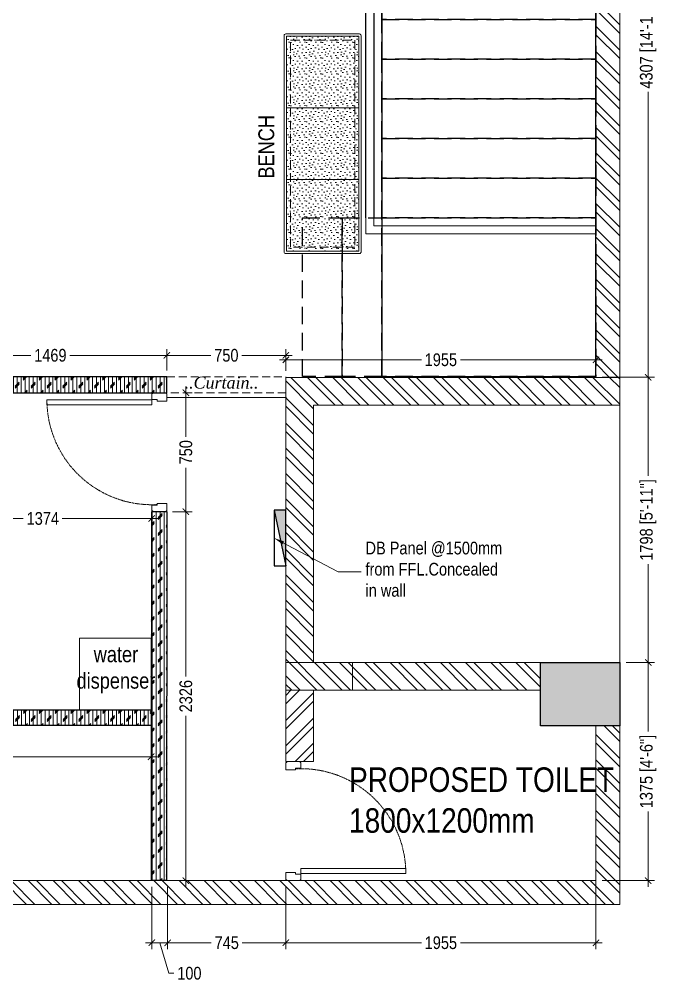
# Model space of a CAD drawing. Extents: x 6455 to 25617, y -919848 to -899772.
# Drawn here: x 21465 to 25617, y -919848 to -913773 of the extents above; entities that cross this region are included whole.
import ezdxf
from ezdxf.lldxf.tags import DXFTag

# ---------------------------------------------------------------- set-up
doc = ezdxf.new("R2010")
doc.units = 0
doc.header["$LTSCALE"] = 40
doc.header["$MEASUREMENT"] = 0
doc.header["$PDMODE"] = 3
for name, pattern in [('a_p6_plan_L18$0$HIDDEN', [0.375, 0.25, -0.125]), ('AUSGEZOGEN', [0]), ('HIDDEN', [0.375, 0.25, -0.125]), ('HIDDEN2', [0.1875, 0.125, -0.0625])]:
    doc.linetypes.add(name, pattern=pattern)
for name, color, linetype, lineweight in [('A-WALL-MASY', 1, 'Continuous', 9), ('Column', 243, 'Continuous', 9), ('Column hatch', 8, 'Continuous', 9), ('curtain', 144, 'Continuous', 9), ('dimensions', 149, 'Continuous', 5), ('door', 36, 'Continuous', 15), ('Floor-Unit', 1, 'Continuous', 13), ('Flooring-Text', 47, 'Continuous', 9), ('IM-ANNO-HATCH', 8, 'Continuous', 5), ('IM-ANNO-TEXT', 7, 'Continuous', 18), ('LENS_CURTAIN', 5, 'a_p6_plan_L18$0$HIDDEN', 9), ('LENS_HATCH', 251, 'Continuous', 5), ('LENS_PARTITION', 21, 'Continuous', 25), ('LENS_TEXT', 31, 'HIDDEN2', 5), ('LN-DIMENSION', 252, 'Continuous', 5), ('LN-ELEVATION-1', 81, 'Continuous', 25), ('LN-ELEVATION-2', 103, 'Continuous', 20), ('LN-ELEVATION-5', 167, 'Continuous', 5), ('LN-TEXT', 255, 'Continuous', 0), ('MS', 251, 'Continuous', 15), ('Steps', 4, 'Continuous', 9), ('text', 7, 'AUSGEZOGEN', 13), ('wall hatch', 22, 'Continuous', 9)]:
    doc.layers.add(name, color=color, linetype=linetype, lineweight=lineweight)
doc.styles.get("Standard").update_dxf_attribs({"font": 'ARIALN.TTF'})
tags = doc.linetypes.add('DASHED2', pattern=[0.375, 0.25, -0.125]).pattern_tags.tags
tags[6:7] = [DXFTag(74, 4), DXFTag(75, 0), DXFTag(340, '0'), DXFTag(46, 1.0), DXFTag(50, 0.0), DXFTag(44, 0.0), DXFTag(45, 0.0)]
tags[4:5] = [DXFTag(74, 4), DXFTag(75, 0), DXFTag(340, '0'), DXFTag(46, 1.0), DXFTag(50, 0.0), DXFTag(44, 0.0), DXFTag(45, 0.0)]
doc.linetypes.add('ZIGZAG', pattern='A,0.0001,-0.2,[131,ltypeshp.shx,S=0.2,R=0,X=-0.2,Y=0],-0.4,[131,ltypeshp.shx,S=0.2,R=180,X=0.2,Y=0],-0.2', length=0.8001)
doc.dimstyles.new('Working', dxfattribs={"dimscale": 0.8, "dimtxt": 100, "dimasz": 50, "dimexe": 50, "dimexo": 50, "dimgap": 25, "dimtad": 0, "dimdec": 0, "dimzin": 0, "dimdsep": 46, "dimtxsty": 'Standard', "dimblk": 'ARCHTICK', "dimcen": 0, "dimdle": 50, "dimclrd": 250, "dimclre": 8, "dimclrt": 7, "dimadec": 0, "dimazin": 0, "dimtfac": 1, "dimtdec": 0, "dimtofl": 0, "dimtmove": 1, "dimatfit": 3, "dimfxl": 3, "dimtolj": 1, "dimlwd": 5, "dimlwe": 0, "dimarcsym": 0})
pattern_1 = [(314.87, (-18589042.76, 1609238.09), (79.7298001, 79.36881616), []), (314.87, (-18589042.88, 1609185.05), (79.7298001, 79.36881616), [])]

# ---------------------------------------------------------------- blocks, each defined once
blk = doc.blocks.new('_ArchTick')
at = {"const_width": 0.15}
blk.add_lwpolyline([(-0.5, -0.5), (0.5, 0.5)], dxfattribs=at)
blk = doc.blocks.new('*D128')
at = {"layer": 'Defpoints', "color": 0, "ltscale": 50, "transparency": 16777216}
for p in [(20926.8, -916803.8), (22300.8, -916920.9), (22300.8, -916937.5)]:
    blk.add_point(p, dxfattribs=at)
at = {"layer": 'dimensions', "color": 8, "linetype": 'DASHED2', "lineweight": 0, "ltscale": 50, "transparency": 16777216}
for p, q in [((20926.8, -916843.8), (20926.8, -916960.9)), ((22300.8, -916920.9), (22300.8, -916880.9))]:
    blk.add_line(p, q, dxfattribs=at)
at = {"layer": 'dimensions', "color": 250, "linetype": 'DASHED2', "lineweight": 5, "ltscale": 50, "transparency": 16777216}
for p, q in [((20886.8, -916920.9), (21499, -916920.9)), ((22340.8, -916920.9), (21728.5, -916920.9))]:
    blk.add_line(p, q, dxfattribs=at)
at = {"layer": 'dimensions', "color": 250, "lineweight": 5, "ltscale": 50, "transparency": 16777216, "xscale": 40, "yscale": 40, "zscale": 40, "rotation": 180}
blk.add_blockref('_ArchTick', (20926.8, -916920.9), dxfattribs=at)
at = {"layer": 'dimensions', "color": 250, "lineweight": 5, "ltscale": 50, "transparency": 16777216, "xscale": 40, "yscale": 40, "zscale": 40}
blk.add_blockref('_ArchTick', (22300.8, -916920.9), dxfattribs=at)
at = {"layer": 'dimensions', "color": 7, "ltscale": 50, "transparency": 16777216, "insert": (21613.8, -916920.9), "char_height": 80, "attachment_point": 5, "bg_fill": 3, "box_fill_scale": 1.25, "bg_fill_color": 9, "bg_fill_true_color": 13158600, "bg_fill_transparency": 0}
blk.add_mtext('\\A1;1374', dxfattribs=at)
blk = doc.blocks.new('*D118')
at = {"layer": 'Defpoints', "color": 0, "ltscale": 50, "transparency": 16777216}
for p in [(25100.8, -911723.6), (25100.8, -916030.6), (25430.6, -916030.6)]:
    blk.add_point(p, dxfattribs=at)
at = {"layer": 'dimensions', "color": 8, "linetype": 'DASHED2', "lineweight": 0, "ltscale": 50, "transparency": 16777216}
for p, q in [((25140.8, -911723.6), (25470.6, -911723.6)), ((25140.8, -916030.6), (25470.6, -916030.6))]:
    blk.add_line(p, q, dxfattribs=at)
at = {"layer": 'dimensions', "color": 250, "linetype": 'DASHED2', "lineweight": 5, "ltscale": 50, "transparency": 16777216}
for p, q in [((25430.6, -911683.6), (25430.6, -913527.1)), ((25430.6, -916070.6), (25430.6, -914227.1))]:
    blk.add_line(p, q, dxfattribs=at)
at = {"layer": 'dimensions', "color": 250, "lineweight": 5, "ltscale": 50, "transparency": 16777216, "xscale": 40, "yscale": 40, "zscale": 40}
for p, rotation in [((25430.6, -911723.6), 90), ((25430.6, -916030.6), 270)]:
    blk.add_blockref('_ArchTick', p, dxfattribs=dict(at, rotation=rotation))
at = {"layer": 'dimensions', "color": 7, "ltscale": 50, "transparency": 16777216, "insert": (25430.6, -913877.1), "char_height": 80, "attachment_point": 5, "rotation": 90, "bg_fill": 3, "box_fill_scale": 1.25, "bg_fill_color": 9, "bg_fill_true_color": 13158600, "bg_fill_transparency": 0}
blk.add_mtext('\\A1;4307 [14\'-1 1/2"]', dxfattribs=at)
blk = doc.blocks.new('*D119')
at = {"layer": 'Defpoints', "color": 0, "ltscale": 50, "transparency": 16777216}
for p in [(23146, -915920.2), (23146, -916030.6), (25100.8, -916030.6)]:
    blk.add_point(p, dxfattribs=at)
at = {"layer": 'dimensions', "color": 250, "linetype": 'DASHED2', "lineweight": 5, "ltscale": 50, "transparency": 16777216}
for p, q in [((23106, -915920.2), (24008.3, -915920.2)), ((25140.8, -915920.2), (24238.5, -915920.2))]:
    blk.add_line(p, q, dxfattribs=at)
at = {"layer": 'dimensions', "color": 8, "linetype": 'DASHED2', "lineweight": 0, "ltscale": 50, "transparency": 16777216}
for p, q in [((23146, -915990.6), (23146, -915880.2)), ((25100.8, -915990.6), (25100.8, -915880.2))]:
    blk.add_line(p, q, dxfattribs=at)
at = {"layer": 'dimensions', "color": 250, "lineweight": 5, "ltscale": 50, "transparency": 16777216, "xscale": 40, "yscale": 40, "zscale": 40, "rotation": 180}
blk.add_blockref('_ArchTick', (23146, -915920.2), dxfattribs=at)
at = {"layer": 'dimensions', "color": 250, "lineweight": 5, "ltscale": 50, "transparency": 16777216, "xscale": 40, "yscale": 40, "zscale": 40}
blk.add_blockref('_ArchTick', (25100.8, -915920.2), dxfattribs=at)
at = {"layer": 'dimensions', "color": 7, "ltscale": 50, "transparency": 16777216, "insert": (24123.4, -915920.2), "char_height": 80, "attachment_point": 5, "bg_fill": 3, "box_fill_scale": 1.25, "bg_fill_color": 9, "bg_fill_true_color": 13158600, "bg_fill_transparency": 0}
blk.add_mtext('\\A1;1955', dxfattribs=at)
blk = doc.blocks.new('*D120')
at = {"layer": 'Defpoints', "color": 0, "ltscale": 50, "transparency": 16777216}
for p in [(22390.8, -916878.1), (22515.7, -916878.1), (22400.8, -919203.8)]:
    blk.add_point(p, dxfattribs=at)
at = {"layer": 'dimensions', "color": 8, "linetype": 'DASHED2', "lineweight": 0, "ltscale": 50, "transparency": 16777216}
for p, q in [((22430.8, -916878.1), (22555.7, -916878.1)), ((22440.8, -919203.8), (22555.7, -919203.8))]:
    blk.add_line(p, q, dxfattribs=at)
at = {"layer": 'dimensions', "color": 250, "linetype": 'DASHED2', "lineweight": 5, "ltscale": 50, "transparency": 16777216}
for p, q in [((22515.7, -916838.1), (22515.7, -917922.4)), ((22515.7, -919243.8), (22515.7, -918159.4))]:
    blk.add_line(p, q, dxfattribs=at)
at = {"layer": 'dimensions', "color": 250, "lineweight": 5, "ltscale": 50, "transparency": 16777216, "xscale": 40, "yscale": 40, "zscale": 40}
for p, rotation in [((22515.7, -916878.1), 90), ((22515.7, -919203.8), 270)]:
    blk.add_blockref('_ArchTick', p, dxfattribs=dict(at, rotation=rotation))
at = {"layer": 'dimensions', "color": 7, "ltscale": 50, "transparency": 16777216, "insert": (22515.7, -918040.9), "char_height": 80, "attachment_point": 5, "rotation": 90, "bg_fill": 3, "box_fill_scale": 1.25, "bg_fill_color": 9, "bg_fill_true_color": 13158600, "bg_fill_transparency": 0}
blk.add_mtext('\\A1;2326', dxfattribs=at)
blk = doc.blocks.new('*D122')
at = {"layer": 'Defpoints', "color": 0, "ltscale": 50, "transparency": 16777216}
for p in [(23146, -919203.8), (25100.8, -919203.8), (23146, -919595.7)]:
    blk.add_point(p, dxfattribs=at)
at = {"layer": 'dimensions', "color": 8, "linetype": 'DASHED2', "lineweight": 0, "ltscale": 50, "transparency": 16777216}
for p, q in [((23146, -919243.8), (23146, -919635.7)), ((25100.8, -919243.8), (25100.8, -919635.7))]:
    blk.add_line(p, q, dxfattribs=at)
at = {"layer": 'dimensions', "color": 250, "linetype": 'DASHED2', "lineweight": 5, "ltscale": 50, "transparency": 16777216}
for p, q in [((23106, -919595.7), (24008.3, -919595.7)), ((25140.8, -919595.7), (24238.5, -919595.7))]:
    blk.add_line(p, q, dxfattribs=at)
at = {"layer": 'dimensions', "color": 250, "lineweight": 5, "ltscale": 50, "transparency": 16777216, "xscale": 40, "yscale": 40, "zscale": 40, "rotation": 180}
blk.add_blockref('_ArchTick', (23146, -919595.7), dxfattribs=at)
at = {"layer": 'dimensions', "color": 250, "lineweight": 5, "ltscale": 50, "transparency": 16777216, "xscale": 40, "yscale": 40, "zscale": 40}
blk.add_blockref('_ArchTick', (25100.8, -919595.7), dxfattribs=at)
at = {"layer": 'dimensions', "color": 7, "ltscale": 50, "transparency": 16777216, "insert": (24123.4, -919595.7), "char_height": 80, "attachment_point": 5, "bg_fill": 3, "box_fill_scale": 1.25, "bg_fill_color": 9, "bg_fill_true_color": 13158600, "bg_fill_transparency": 0}
blk.add_mtext('\\A1;1955', dxfattribs=at)
blk = doc.blocks.new('*D123')
at = {"layer": 'Defpoints', "color": 0, "ltscale": 50, "transparency": 16777216}
for p in [(22400.8, -919203.8), (23146, -919203.8), (22400.8, -919595.7)]:
    blk.add_point(p, dxfattribs=at)
at = {"layer": 'dimensions', "color": 8, "linetype": 'DASHED2', "lineweight": 0, "ltscale": 50, "transparency": 16777216}
for p, q in [((22400.8, -919243.8), (22400.8, -919635.7)), ((23146, -919243.8), (23146, -919635.7))]:
    blk.add_line(p, q, dxfattribs=at)
at = {"layer": 'dimensions', "color": 250, "linetype": 'DASHED2', "lineweight": 5, "ltscale": 50, "transparency": 16777216}
for p, q in [((22360.8, -919595.7), (22681, -919595.7)), ((23186, -919595.7), (22865.8, -919595.7))]:
    blk.add_line(p, q, dxfattribs=at)
at = {"layer": 'dimensions', "color": 250, "lineweight": 5, "ltscale": 50, "transparency": 16777216, "xscale": 40, "yscale": 40, "zscale": 40, "rotation": 180}
blk.add_blockref('_ArchTick', (22400.8, -919595.7), dxfattribs=at)
at = {"layer": 'dimensions', "color": 250, "lineweight": 5, "ltscale": 50, "transparency": 16777216, "xscale": 40, "yscale": 40, "zscale": 40}
blk.add_blockref('_ArchTick', (23146, -919595.7), dxfattribs=at)
at = {"layer": 'dimensions', "color": 7, "ltscale": 50, "transparency": 16777216, "insert": (22773.4, -919595.7), "char_height": 80, "attachment_point": 5, "bg_fill": 3, "box_fill_scale": 1.25, "bg_fill_color": 9, "bg_fill_true_color": 13158600, "bg_fill_transparency": 0}
blk.add_mtext('\\A1;745', dxfattribs=at)
blk = doc.blocks.new('*D124')
at = {"layer": 'Defpoints', "color": 0, "ltscale": 50, "transparency": 16777216}
for p in [(22300.8, -919203.8), (22400.8, -919203.8), (22300.8, -919595.7)]:
    blk.add_point(p, dxfattribs=at)
at = {"layer": 'dimensions', "color": 8, "linetype": 'DASHED2', "lineweight": 0, "ltscale": 50, "transparency": 16777216}
for p, q in [((22300.8, -919243.8), (22300.8, -919635.7)), ((22400.8, -919243.8), (22400.8, -919635.7))]:
    blk.add_line(p, q, dxfattribs=at)
at = {"layer": 'dimensions', "color": 250, "linetype": 'DASHED2', "lineweight": 5, "ltscale": 50, "transparency": 16777216}
for p, q in [((22440.8, -919595.7), (22260.8, -919595.7)), ((22350.8, -919595.7), (22408.5, -919788.2)), ((22408.5, -919788.2), (22448.5, -919788.2))]:
    blk.add_line(p, q, dxfattribs=at)
at = {"layer": 'dimensions', "color": 250, "lineweight": 5, "ltscale": 50, "transparency": 16777216, "xscale": 40, "yscale": 40, "zscale": 40, "rotation": 180}
blk.add_blockref('_ArchTick', (22300.8, -919595.7), dxfattribs=at)
at = {"layer": 'dimensions', "color": 250, "lineweight": 5, "ltscale": 50, "transparency": 16777216, "xscale": 40, "yscale": 40, "zscale": 40}
blk.add_blockref('_ArchTick', (22400.8, -919595.7), dxfattribs=at)
at = {"layer": 'dimensions', "color": 7, "ltscale": 50, "transparency": 16777216, "insert": (22537.8, -919788.2), "char_height": 80, "attachment_point": 5, "bg_fill": 3, "box_fill_scale": 1.25, "bg_fill_color": 9, "bg_fill_true_color": 13158600, "bg_fill_transparency": 0}
blk.add_mtext('\\A1;100', dxfattribs=at)
blk = doc.blocks.new('*D125')
at = {"layer": 'Defpoints', "color": 0, "ltscale": 50, "transparency": 16777216}
for p in [(25100.8, -916030.6), (25250.8, -917828.8), (25430.6, -917828.8)]:
    blk.add_point(p, dxfattribs=at)
at = {"layer": 'dimensions', "color": 8, "linetype": 'DASHED2', "lineweight": 0, "ltscale": 50, "transparency": 16777216}
for p, q in [((25140.8, -916030.6), (25470.6, -916030.6)), ((25290.8, -917828.8), (25470.6, -917828.8))]:
    blk.add_line(p, q, dxfattribs=at)
at = {"layer": 'dimensions', "color": 250, "linetype": 'DASHED2', "lineweight": 5, "ltscale": 50, "transparency": 16777216}
for p, q in [((25430.6, -915990.6), (25430.6, -916660.6)), ((25430.6, -917868.8), (25430.6, -917198.8))]:
    blk.add_line(p, q, dxfattribs=at)
at = {"layer": 'dimensions', "color": 250, "lineweight": 5, "ltscale": 50, "transparency": 16777216, "xscale": 40, "yscale": 40, "zscale": 40}
for p, rotation in [((25430.6, -916030.6), 90), ((25430.6, -917828.8), 270)]:
    blk.add_blockref('_ArchTick', p, dxfattribs=dict(at, rotation=rotation))
at = {"layer": 'dimensions', "color": 7, "ltscale": 50, "transparency": 16777216, "insert": (25430.6, -916929.7), "char_height": 80, "attachment_point": 5, "rotation": 90, "bg_fill": 3, "box_fill_scale": 1.25, "bg_fill_color": 9, "bg_fill_true_color": 13158600, "bg_fill_transparency": 0}
blk.add_mtext('\\A1;1798 [5\'-11"]', dxfattribs=at)
blk = doc.blocks.new('*D126')
at = {"layer": 'Defpoints', "color": 0, "ltscale": 50, "transparency": 16777216}
for p in [(25250.8, -917828.8), (25100.8, -919203.8), (25430.6, -919203.8)]:
    blk.add_point(p, dxfattribs=at)
at = {"layer": 'dimensions', "color": 250, "linetype": 'DASHED2', "lineweight": 5, "ltscale": 50, "transparency": 16777216}
for p, q in [((25430.6, -917788.8), (25430.6, -918272.6)), ((25430.6, -919243.8), (25430.6, -918759.9))]:
    blk.add_line(p, q, dxfattribs=at)
at = {"layer": 'dimensions', "color": 8, "linetype": 'DASHED2', "lineweight": 0, "ltscale": 50, "transparency": 16777216}
for p, q in [((25290.8, -917828.8), (25470.6, -917828.8)), ((25140.8, -919203.8), (25470.6, -919203.8))]:
    blk.add_line(p, q, dxfattribs=at)
at = {"layer": 'dimensions', "color": 250, "lineweight": 5, "ltscale": 50, "transparency": 16777216, "xscale": 40, "yscale": 40, "zscale": 40}
for p, rotation in [((25430.6, -917828.8), 90), ((25430.6, -919203.8), 270)]:
    blk.add_blockref('_ArchTick', p, dxfattribs=dict(at, rotation=rotation))
at = {"layer": 'dimensions', "color": 7, "ltscale": 50, "transparency": 16777216, "insert": (25430.6, -918516.3), "char_height": 80, "attachment_point": 5, "rotation": 90, "bg_fill": 3, "box_fill_scale": 1.25, "bg_fill_color": 9, "bg_fill_true_color": 13158600, "bg_fill_transparency": 0}
blk.add_mtext('\\A1;1375 [4\'-6"]', dxfattribs=at)
blk = doc.blocks.new('3 SEATER BENCH')
at = {"layer": 'LENS_HATCH', "lineweight": 0}
h = blk.add_hatch(dxfattribs=at)
h.set_pattern_fill('STIP1', color=177, scale=100, angle=90, pattern_type=2)
h.set_pattern_definition([(90, (-6617001.29, 170538.99), (-100, 6e-15), [0, -100]), (90, (-6616985.29, 170550.99), (-100, 6e-15), [0, -100]), (90, (-6616961.29, 170545.99), (-100, 6e-15), [0, -100]), (90, (-6616938.29, 170580.99), (-100, 6e-15), [0, -100]), (90, (-6616974.29, 170577.99), (-100, 6e-15), [0, -100]), (90, (-6616998.29, 170604.99), (-100, 6e-15), [0, -100]), (90, (-6617005.29, 170569.99), (-100, 6e-15), [0, -100]), (90, (-6616964.29, 170611.99), (-100, 6e-15), [0, -100]), (90, (-6616932.29, 170606.99), (-100, 6e-15), [0, -100]), (90, (-6616917.29, 170532.99), (-100, 6e-15), [0, -100]), (90, (-6616937.29, 170550.99), (-100, 6e-15), [0, -100]), (90, (-6616918.29, 170564.99), (-100, 6e-15), [0, -100]), (90, (-6616982.29, 170625.99), (-100, 6e-15), [0, -100]), (90, (-6616957.29, 170593.99), (-100, 6e-15), [0, -100]), (90, (-6616990.29, 170585.99), (-100, 6e-15), [0, -100]), (90, (-6616981.29, 170602.99), (-100, 6e-15), [0, -100]), (90, (-6616954.29, 170566.99), (-100, 6e-15), [0, -100]), (90, (-6617008.29, 170594.99), (-100, 6e-15), [0, -100]), (90, (-6616949.29, 170625.99), (-100, 6e-15), [0, -100]), (90, (-6616919.29, 170622.99), (-100, 6e-15), [0, -100])])
h.paths.add_polyline_path([(-653.5, -127.6), (-201.9, -127.6), (-201.9, 327.4), (-653.5, 327.4)])
h.paths.add_polyline_path([(249.8, -127.6), (-201.9, -127.6), (-201.9, 327.4), (249.8, 327.4)])
h.paths.add_polyline_path([(701.5, -127.6), (249.8, -127.6), (249.8, 327.4), (701.5, 327.4)])
at = {"layer": 'LN-ELEVATION-2', "ltscale": 0.5}
for points in [[(-653.5, -127.6), (-201.9, -127.6), (-201.9, 327.4), (-653.5, 327.4)], [(249.8, -127.6), (-201.9, -127.6), (-201.9, 327.4), (249.8, 327.4)], [(701.5, -127.6), (249.8, -127.6), (249.8, 327.4), (701.5, 327.4)]]:
    blk.add_lwpolyline(points, close=True, dxfattribs=at)
at = {"layer": 'LN-ELEVATION-5', "ltscale": 0.5}
blk.add_lwpolyline([(-658.5, -142.6), (706.5, -142.6, 0.414214), (716.5, -132.6), (716.5, 332.4, 0.414214), (706.5, 342.4), (-658.5, 342.4, 0.414214), (-668.5, 332.4), (-668.5, -132.6, 0.414214)], format="xyb", close=True, dxfattribs=at)
blk.add_lwpolyline([(-653.5, -127.6), (701.5, -127.6), (701.5, 327.4), (-653.5, 327.4)], close=True, dxfattribs=at)
at = {"layer": 'LN-ELEVATION-5', "linetype": 'HIDDEN2', "ltscale": 11}
blk.add_lwpolyline([(676.5, -102.6), (-628.5, -102.6), (-628.5, 302.4), (676.5, 302.4)], close=True, dxfattribs=at)
blk = doc.blocks.new('*D158')
at = {"layer": 'Defpoints', "color": 0, "ltscale": 50, "transparency": 16777216}
for p in [(22466.4, -916128.1), (22515.7, -916128.1), (22390.8, -916878.1)]:
    blk.add_point(p, dxfattribs=at)
at = {"layer": 'dimensions', "color": 250, "linetype": 'DASHED2', "lineweight": 5, "ltscale": 50, "transparency": 16777216}
for p, q in [((22515.7, -916088.1), (22515.7, -916411)), ((22515.7, -916918.1), (22515.7, -916595.1))]:
    blk.add_line(p, q, dxfattribs=at)
at = {"layer": 'dimensions', "color": 8, "linetype": 'DASHED2', "lineweight": 0, "ltscale": 50, "transparency": 16777216}
for p, q in [((22506.4, -916128.1), (22555.7, -916128.1)), ((22430.8, -916878.1), (22555.7, -916878.1))]:
    blk.add_line(p, q, dxfattribs=at)
at = {"layer": 'dimensions', "color": 250, "lineweight": 5, "ltscale": 50, "transparency": 16777216, "xscale": 40, "yscale": 40, "zscale": 40}
for p, rotation in [((22515.7, -916128.1), 90), ((22515.7, -916878.1), 270)]:
    blk.add_blockref('_ArchTick', p, dxfattribs=dict(at, rotation=rotation))
at = {"layer": 'dimensions', "color": 7, "ltscale": 50, "transparency": 16777216, "insert": (22515.7, -916503.1), "char_height": 80, "attachment_point": 5, "rotation": 90, "bg_fill": 3, "box_fill_scale": 1.25, "bg_fill_color": 9, "bg_fill_true_color": 13158600, "bg_fill_transparency": 0}
blk.add_mtext('\\A1;750', dxfattribs=at)
blk = doc.blocks.new('*D159')
at = {"layer": 'Defpoints', "color": 0, "ltscale": 50, "transparency": 16777216}
for p in [(22396, -915892.2), (20926.8, -916028.1), (22396, -916028.1)]:
    blk.add_point(p, dxfattribs=at)
at = {"layer": 'dimensions', "color": 8, "linetype": 'DASHED2', "lineweight": 0, "ltscale": 50, "transparency": 16777216}
for p, q in [((20926.8, -915988.1), (20926.8, -915852.2)), ((22396, -915988.1), (22396, -915852.2))]:
    blk.add_line(p, q, dxfattribs=at)
at = {"layer": 'dimensions', "color": 250, "linetype": 'DASHED2', "lineweight": 5, "ltscale": 50, "transparency": 16777216}
for p, q in [((20886.8, -915892.2), (21546.4, -915892.2)), ((22436, -915892.2), (21776.4, -915892.2))]:
    blk.add_line(p, q, dxfattribs=at)
at = {"layer": 'dimensions', "color": 250, "lineweight": 5, "ltscale": 50, "transparency": 16777216, "xscale": 40, "yscale": 40, "zscale": 40, "rotation": 180}
blk.add_blockref('_ArchTick', (20926.8, -915892.2), dxfattribs=at)
at = {"layer": 'dimensions', "color": 250, "lineweight": 5, "ltscale": 50, "transparency": 16777216, "xscale": 40, "yscale": 40, "zscale": 40}
blk.add_blockref('_ArchTick', (22396, -915892.2), dxfattribs=at)
at = {"layer": 'dimensions', "color": 7, "ltscale": 50, "transparency": 16777216, "insert": (21661.4, -915892.2), "char_height": 80, "attachment_point": 5, "bg_fill": 3, "box_fill_scale": 1.25, "bg_fill_color": 9, "bg_fill_true_color": 13158600, "bg_fill_transparency": 0}
blk.add_mtext('\\A1;1469', dxfattribs=at)
blk = doc.blocks.new('*D160')
at = {"layer": 'Defpoints', "color": 0, "ltscale": 50, "transparency": 16777216}
for p in [(23146, -915892.2), (22396, -916028.1), (23146, -916028.1)]:
    blk.add_point(p, dxfattribs=at)
at = {"layer": 'dimensions', "color": 8, "linetype": 'DASHED2', "lineweight": 0, "ltscale": 50, "transparency": 16777216}
for p, q in [((22396, -915988.1), (22396, -915852.2)), ((23146, -915988.1), (23146, -915852.2))]:
    blk.add_line(p, q, dxfattribs=at)
at = {"layer": 'dimensions', "color": 250, "linetype": 'DASHED2', "lineweight": 5, "ltscale": 50, "transparency": 16777216}
for p, q in [((22356, -915892.2), (22678.9, -915892.2)), ((23186, -915892.2), (22863.1, -915892.2))]:
    blk.add_line(p, q, dxfattribs=at)
at = {"layer": 'dimensions', "color": 250, "lineweight": 5, "ltscale": 50, "transparency": 16777216, "xscale": 40, "yscale": 40, "zscale": 40, "rotation": 180}
blk.add_blockref('_ArchTick', (22396, -915892.2), dxfattribs=at)
at = {"layer": 'dimensions', "color": 250, "lineweight": 5, "ltscale": 50, "transparency": 16777216, "xscale": 40, "yscale": 40, "zscale": 40}
blk.add_blockref('_ArchTick', (23146, -915892.2), dxfattribs=at)
at = {"layer": 'dimensions', "color": 7, "ltscale": 50, "transparency": 16777216, "insert": (22771, -915892.2), "char_height": 80, "attachment_point": 5, "bg_fill": 3, "box_fill_scale": 1.25, "bg_fill_color": 9, "bg_fill_true_color": 13158600, "bg_fill_transparency": 0}
blk.add_mtext('\\A1;750', dxfattribs=at)
blk = doc.blocks.new('*D155')
at = {"layer": 'Defpoints', "color": 0, "ltscale": 50, "transparency": 16777216}
for p in [(22296, -918226.2), (17521.6, -918232.4), (17521.6, -918422.5)]:
    blk.add_point(p, dxfattribs=at)
at = {"layer": 'dimensions', "color": 8, "linetype": 'DASHED2', "lineweight": 0, "ltscale": 50, "transparency": 16777216}
for p, q in [((17521.6, -918272.4), (17521.6, -918462.5)), ((22296, -918266.2), (22296, -918462.5))]:
    blk.add_line(p, q, dxfattribs=at)
at = {"layer": 'dimensions', "color": 250, "linetype": 'DASHED2', "lineweight": 5, "ltscale": 50, "transparency": 16777216}
for p, q in [((17481.6, -918422.5), (19789.6, -918422.5)), ((22336, -918422.5), (20027.9, -918422.5))]:
    blk.add_line(p, q, dxfattribs=at)
at = {"layer": 'dimensions', "color": 250, "lineweight": 5, "ltscale": 50, "transparency": 16777216, "xscale": 40, "yscale": 40, "zscale": 40, "rotation": 180}
blk.add_blockref('_ArchTick', (17521.6, -918422.5), dxfattribs=at)
at = {"layer": 'dimensions', "color": 250, "lineweight": 5, "ltscale": 50, "transparency": 16777216, "xscale": 40, "yscale": 40, "zscale": 40}
blk.add_blockref('_ArchTick', (22296, -918422.5), dxfattribs=at)
at = {"layer": 'dimensions', "color": 7, "ltscale": 50, "transparency": 16777216, "insert": (19908.8, -918422.5), "char_height": 80, "attachment_point": 5, "bg_fill": 3, "box_fill_scale": 1.25, "bg_fill_color": 9, "bg_fill_true_color": 13158600, "bg_fill_transparency": 0}
blk.add_mtext('\\A1;4774', dxfattribs=at)
blk = doc.blocks.new('*U30')
at = {"layer": 'door'}
for p, q in [((547490.9, 1778573.1), (547490.9, 1779225)), ((547521.7, 1779225), (547490.9, 1779225)), ((547521.7, 1779225), (547521.7, 1778573.1)), ((547447.3, 1778568), (547452.4, 1778568)), ((547447.3, 1778484.7), (547447.3, 1778568)), ((547452.4, 1778573.1), (547488.3, 1778573.1)), ((547452.4, 1778568), (547452.4, 1778573.1)), ((547488.3, 1778539.7), (547488.3, 1778573.1)), ((547521.7, 1778573.1), (547490.9, 1778573.1)), ((548181.3, 1778573.1), (548145.4, 1778573.1)), ((548145.4, 1778539.7), (548145.4, 1778573.1)), ((548181.3, 1778568), (548181.3, 1778573.1)), ((548186.4, 1778568), (548181.3, 1778568)), ((548186.4, 1778484.7), (548186.4, 1778568)), ((547488.3, 1778539.7), (547498.6, 1778539.7)), ((547498.6, 1778479.6), (547498.6, 1778539.7)), ((548135.1, 1778479.6), (548135.1, 1778539.7)), ((548145.4, 1778539.7), (548135.1, 1778539.7)), ((547447.3, 1778484.7), (547452.4, 1778484.7)), ((547452.4, 1778479.6), (547452.4, 1778484.7)), ((547452.4, 1778479.6), (547498.6, 1778479.6)), ((548181.3, 1778479.6), (548135.1, 1778479.6)), ((548181.3, 1778479.6), (548181.3, 1778484.7)), ((548186.4, 1778484.7), (548181.3, 1778484.7))]:
    blk.add_line(p, q, dxfattribs=at)
at = {"layer": 'door', "color": 7, "linetype": 'HIDDEN2', "extrusion": (0, 0, -1)}
blk.add_ellipse((547490.9, 1778573.1), major_axis=(651.9, 0), ratio=1, start_param=-1.570791, end_param=0.051209, dxfattribs=at)
blk = doc.blocks.new('A$C1d276a4c')
at = {"layer": 'Column', "lineweight": -3, "ltscale": 85}
blk.add_line((2383.2, 4107), (2383.2, 3957), dxfattribs=at)
at = {"layer": 'Steps', "lineweight": -3, "ltscale": 85}
for points in [[(1033.2, 5300), (2383.2, 5300), (2383.2, 4300), (1033.2, 4300)], [(1033.2, 4300), (2383.2, 4300), (2383.2, 4050), (1033.2, 4050)], [(1033.2, 4050), (2383.2, 4050), (2383.2, 3800), (1033.2, 3800)], [(1033.2, 3800), (2383.2, 3800), (2383.2, 3550), (1033.2, 3550)], [(1033.2, 3550), (2383.2, 3550), (2383.2, 3300), (1033.2, 3300)]]:
    blk.add_lwpolyline(points, close=True, dxfattribs=at)
for points in [[(1385, 4592.9), (1283.2, 4727.6)], [(627.7, 4592.9), (1385, 4592.9)], [(1385, 4592.9), (1283.2, 4458.2)], [(933.2, 1050), (933.2, 4300), (983.2, 4300), (983.2, 1050)]]:
    blk.add_lwpolyline(points, dxfattribs=at)
at = {"layer": 'Steps', "linetype": 'HIDDEN', "lineweight": -3, "ltscale": 11}
blk.add_lwpolyline([(1033.2, 3300), (2383.2, 3300), (2383.2, 3050), (1033.2, 3050)], close=True, dxfattribs=at)
at = {"layer": 'Steps', "linetype": 'HIDDEN', "lineweight": -3, "ltscale": 11, "transparency": 33554513}
for points in [[(1033.2, 3050), (2383.2, 3050), (2383.2, 2800), (1033.2, 2800)], [(1033.2, 2800), (2383.2, 2800), (2383.2, 2550), (1033.2, 2550)], [(1033.2, 2550), (2383.2, 2550), (2383.2, 2300), (1033.2, 2300)], [(1033.2, 2300), (2383.2, 2300), (2383.2, 2050), (1033.2, 2050)], [(1033.2, 2050), (2383.2, 2050), (2383.2, 1800), (1033.2, 1800)], [(1033.2, 1800), (2383.2, 1800), (2383.2, 1550), (1033.2, 1550)], [(1033.2, 1550), (2383.2, 1550), (2383.2, 1300), (1033.2, 1300)], [(1033.2, 1300), (2383.2, 1300), (2383.2, 1050), (1033.2, 1050)], [(533.2, 50), (533.2, 1050), (783.2, 1050), (783.2, 50)], [(783.2, 50), (783.2, 1050), (1033.2, 1050), (1033.2, 50)], [(1033.2, 1050), (2383.2, 1050), (2383.2, 50), (1033.2, 50)]]:
    blk.add_lwpolyline(points, close=True, dxfattribs=at)
at = {"layer": 'Steps', "lineweight": -3, "ltscale": 85, "insert": (750.8, 4726.1), "char_height": 154.45, "attachment_point": 1, "rotation": 270}
blk.add_mtext_dynamic_manual_height_columns('DN', width=3348.191, gutter_width=27.2, heights=[839.7], dxfattribs=at)
blk = doc.blocks.new('A$Cb7af11d1')
at = {"layer": 'Column hatch'}
h = blk.add_hatch(color=256, dxfattribs=at)
h.dxf.hatch_style = 1
h.paths.add_polyline_path([(13408.4, 856.9), (13408.4, 1256.9), (12908.4, 1256.9), (12908.4, 856.9)])
h.paths.add_polyline_path([(9484.4, 856.9), (9484.4, 1256.9), (8984.4, 1256.9), (8984.4, 856.9)])
h.paths.add_polyline_path([(13408.4, -5248.2), (13408.4, -4848.2), (12908.4, -4848.2), (12908.4, -5248.2)])
h.paths.add_polyline_path([(9484.4, -5248.2), (9484.4, -4848.2), (8984.4, -4848.2), (8984.4, -5248.2)])
h.paths.add_polyline_path([(3173.4, -5248.2), (3173.4, -4848.2), (2673.4, -4848.2), (2673.4, -5248.2)])
h.paths.add_polyline_path([(3173.4, 856.9), (3173.4, 1256.9), (2673.4, 1256.9), (2673.4, 856.9)])
h.paths.add_polyline_path([(-2739.7, 856.9), (-2739.7, 1256.9), (-3239.7, 1256.9), (-3239.7, 856.9)])
h.paths.add_polyline_path([(-2739.7, -5248.2), (-2739.7, -4848.2), (-3239.7, -4848.2), (-3239.7, -5248.2)])
at = {"layer": 'IM-ANNO-HATCH'}
h = blk.add_hatch(dxfattribs=at)
h.set_pattern_fill('CORK', color=256, scale=200, angle=90)
h.set_pattern_definition([(90, (-11847.127, 888113.06), (-25, 1e-15), []), (225, (-11834.63, 888125.56), (50, -50), [35.355339, -35.355339]), (225, (-11834.63, 888131.81), (50, -50), [35.355339, -35.355339]), (225, (-11834.63, 888138.06), (50, -50), [35.355339, -35.355339])])
h.paths.add_polyline_path([(9079.7, -3147.5), (10553.7, -3147.5), (10553.7, -3047.5), (9079.7, -3047.5)])
h = blk.add_hatch(dxfattribs=at)
h.set_pattern_fill('CORK', color=256, scale=200, angle=90)
h.set_pattern_definition([(90, (-11847.127, 889185.433), (-25, 1e-15), []), (225, (-11834.63, 889197.93), (50, -50), [35.355339, -35.355339]), (225, (-11834.63, 889204.18), (50, -50), [35.355339, -35.355339]), (225, (-11834.63, 889210.43), (50, -50), [35.355339, -35.355339])])
h.paths.add_polyline_path([(10456.2, -3897.5), (10453.7, -6220.7), (10553.7, -6220.7), (10556.2, -3897.5)])
h = blk.add_hatch(dxfattribs=at)
h.set_pattern_fill('CORK', color=256, scale=200, angle=90)
h.set_pattern_definition([(90, (42753.713, 1025211.908), (-25, 1e-15), []), (225, (42766.21, 1025224.41), (50, -50), [35.355339, -35.355339]), (225, (42766.21, 1025230.66), (50, -50), [35.355339, -35.355339]), (225, (42766.21, 1025236.91), (50, -50), [35.355339, -35.355339])])
h.paths.add_polyline_path([(10453.7, -5145.7), (10453.7, -5245.7), (9479.7, -5245.7), (9479.7, -5145.7)])
at = {"layer": 'wall hatch'}
h = blk.add_hatch(dxfattribs=at)
h.set_pattern_fill('ANSI32', color=256, scale=300, angle=269.87)
h.set_pattern_definition(pattern_1)
h.paths.add_polyline_path([(13408.4, -6373.2), (13408.4, -5248.2), (13258.4, -5248.2), (13258.4, -6373.2)])
h.paths.add_polyline_path([(13258.4, -6373.2), (13258.4, -6223.2), (-4763.7, -6223.2), (-4763.7, -6373.2)])
h.paths.add_polyline_path([(13258.4, 2667.5), (13258.4, 1256.9), (13408.4, 1256.9), (13408.4, 2817.5), (-4763.7, 2817.5), (-4763.7, 2667.5)])
h.paths.add_polyline_path([(13408.4, -3050.1), (13408.4, 856.9), (13258.4, 856.9), (13258.4, -3050.1)])
h = blk.add_hatch(dxfattribs=at)
h.set_pattern_fill('ANSI32', color=256, scale=300, angle=269.87)
h.set_pattern_definition(pattern_1)
h.paths.add_polyline_path([(11303.7, -3050.1), (11303.7, -5023.2), (12908.4, -5023.2), (12908.4, -4848.2), (11478.7, -4848.2), (11478.7, -3225.1), (13408.4, -3225.1), (13408.4, -3050.1)])
h = blk.add_hatch(dxfattribs=at)
h.set_pattern_fill('ANSI32', color=256, scale=300, angle=359.87)
h.set_pattern_definition([(44.87, (-882631.92, -29292.57), (-79.368816, 79.7298), []), (44.87, (-882578.89, -29292.69), (-79.368816, 79.7298), [])])
h.paths.add_polyline_path([(11303.7, -5473.2), (11303.7, -5023.2), (11478.7, -5023.2), (11478.7, -5473.2)])
at = {"layer": 'A-WALL-MASY'}
for p, q in [((13408.4, 2817.5), (13408.4, -6373.2)), ((13258.4, 856.9), (13258.4, -3050.1)), ((13408.4, -3050.1), (11303.7, -3050.1)), ((11303.7, -5023.2), (11303.7, -3050.1)), ((13408.4, -3225.1), (11478.7, -3225.1)), ((11478.7, -4848.2), (11478.7, -3225.1)), ((11478.7, -4848.2), (12908.4, -4848.2)), ((11303.7, -5023.2), (12908.4, -5023.2)), ((13258.4, -5248.2), (13258.4, -6373.2)), ((13258.4, -6223.2), (-4763.7, -6223.2)), ((13408.4, -6373.2), (-4763.7, -6373.2))]:
    blk.add_line(p, q, dxfattribs=at)
for points in [[(11724.4, -4848.2), (11303.7, -4848.2), (11303.7, -5023.2), (11724.4, -5023.2)], [(11303.7, -5473.2), (11303.7, -5023.2), (11478.7, -5023.2), (11478.7, -5473.2)]]:
    blk.add_lwpolyline(points, close=True, dxfattribs=at)
at = {"layer": 'Column', "lineweight": -3, "ltscale": 85}
blk.add_lwpolyline([(13408.4, -4848.2), (13408.4, -5248.2), (12908.4, -5248.2), (12908.4, -4848.2)], close=True, dxfattribs=at)
at = {"layer": 'LENS_CURTAIN', "ltscale": 5}
blk.add_lwpolyline([(10553.7, -3047.5), (11303.7, -3047.5), (11303.7, -3147.5), (10553.7, -3147.5)], close=True, dxfattribs=at)
at = {"layer": 'LENS_PARTITION'}
for points in [[(9079.7, -3147.5), (10553.7, -3147.5), (10553.7, -3047.5), (9079.7, -3047.5)], [(10456.2, -3897.5), (10453.7, -6220.7), (10553.7, -6220.7), (10556.2, -3897.5)], [(10453.7, -5145.7), (10453.7, -5245.7), (9479.7, -5245.7), (9479.7, -5145.7)]]:
    blk.add_lwpolyline(points, close=True, dxfattribs=at)
at = {"layer": 'MS', "color": 4, "ltscale": 50}
for points in [[(11808.4, -2145), (11808.4, -2045)], [(11858.4, -2095), (11858.4, -2045)], [(13258.4, -2095), (11858.4, -2095)], [(13258.4, -2145), (11808.4, -2145)]]:
    blk.add_lwpolyline(points, dxfattribs=at)
blk.add_blockref('A$C1d276a4c', (10875.2, -3095))
at = {"layer": 'door'}
for p, xscale, yscale, zscale, rotation in [((1815117.6, 552329), -1.014666666670284, 1.014666666670284, 1.014666666670282, 90), ((-1793260.3, -561699.7), -1.014666666670283, 1.014666666670283, 1.014666666670283, 270)]:
    blk.add_blockref('*U30', p, dxfattribs=dict(at, xscale=xscale, yscale=yscale, zscale=zscale, rotation=rotation))
at = {"layer": 'text', "lineweight": -3, "ltscale": 85, "insert": (11701.9, -5509.4), "char_height": 154.453, "attachment_point": 1}
blk.add_mtext_dynamic_manual_height_columns('PROPOSED TOILET\\P1800x1200mm', width=3348.191, gutter_width=27.2, heights=[839.7], dxfattribs=at)
blk = doc.blocks.new('DB BOX')
at = {"layer": 'LN-ELEVATION-1', "true_color": 0xcd2027}
h = blk.add_hatch(color=242, dxfattribs=at)
h.dxf.hatch_style = 1
h.paths.add_polyline_path([(434, 59), (-166, 59), (-166, -66)])
at = {"layer": 'LN-ELEVATION-1', "color": 242, "true_color": 0xcd2027}
blk.add_line((-166, -66), (434, 59), dxfattribs=at)
blk.add_lwpolyline([(-166, 59), (-166, -66), (434, -66), (434, 59)], close=True, dxfattribs=at)

msp = doc.modelspace()

# ---------------------------------------------------------------- linework, layer by layer
msp.add_lwpolyline([(23750.8, -916025.6), (25100.8, -916025.6), (25100.8, -910780.6), (23750.8, -910780.6)], close=True)
at = {"layer": 'curtain', "linetype": 'ZIGZAG', "ltscale": 3}
msp.add_lwpolyline([(22400.8, -916158.1), (23150.8, -916158.1)], dxfattribs=at)
at = {"layer": 'Floor-Unit'}
msp.add_lwpolyline([(21846, -918126.2), (22296, -918126.2), (22296, -917676.2), (21846, -917676.2)], close=True, dxfattribs=at)

# ---------------------------------------------------------------- block references
at = {"layer": 'Floor-Unit', "rotation": 89.99999999999991}
msp.add_blockref('3 SEATER BENCH', (23477.5, -914582.2, -0.2), dxfattribs=at)
at = {"layer": 'LN-DIMENSION', "xscale": 0.5854858342728491, "yscale": 0.5854858342728491, "zscale": 0.5854858342728491, "rotation": 270}
msp.add_blockref('DB BOX', (23111.6, -916965.7), dxfattribs=at)

# ---------------------------------------------------------------- texts
at = {"layer": 'Floor-Unit', "color": 0, "linetype": 'Continuous', "ltscale": 3, "insert": (22074.7, -917875.2), "char_height": 100, "attachment_point": 5}
msp.add_mtext_dynamic_manual_height_columns('\\pxqc;water dispenser ', width=352.216, gutter_width=1, heights=[0], dxfattribs=at)
at = {"layer": 'IM-ANNO-TEXT', "color": 1, "ltscale": 2, "insert": (24540.6, -917240.9, 25.8), "char_height": 80, "width": 892.452, "attachment_point": 6}
msp.add_mtext('\\A1;\\pxql;{\\C256;DB Panel @1500mm \\Pfrom FFL.Concealed in wall }', dxfattribs=at)
at = {"layer": 'LENS_TEXT', "linetype": 'Continuous', "ltscale": 3, "insert": (23023.2, -914577.1), "char_height": 100, "attachment_point": 5, "rotation": 90}
msp.add_mtext_dynamic_manual_height_columns('\\pxqc;BENCH', width=551.363, gutter_width=1, heights=[0], dxfattribs=at)
at = {"layer": 'LN-TEXT', "insert": (22501.5, -916103.2, 25.8), "char_height": 75, "width": 478.357, "attachment_point": 7}
msp.add_mtext('\\pxqc,t8;{\\fRomantic|b0|i1|c2|p2;..Curtain..}', dxfattribs=at)

# ---------------------------------------------------------------- dimensions: what is measured, and where the dimension line sits
at = {"layer": 'dimensions', "color": 3, "ltscale": 50, "true_color": 0x15f609}
for base, p1, p2, picture, middle in [((22396, -915892.2), (20926.8, -916028.1), (22396, -916028.1), '*D159', (21661.4, -915892.2)), ((22300.8, -916920.9), (20926.8, -916803.8), (22300.8, -916937.5), '*D128', (21613.8, -916920.9)), ((17521.6, -918422.5), (22296, -918226.2), (17521.6, -918232.4), '*D155', (19908.8, -918422.5)), ((23146, -919595.7), (25100.8, -919203.8), (23146, -919203.8), '*D122', (24123.4, -919595.7))]:
    dim = msp.add_linear_dim(base=base, p1=p1, p2=p2, dimstyle='Working', override={"dimfxl": 500, "dimfxlon": 1, "dimtfill": 1, "dimarcsym": 1}, dxfattribs=at)
    dim.commit()
    dim.dimension.update_dxf_attribs({"geometry": picture, "text_midpoint": middle})
dim = msp.add_linear_dim(base=(22515.7, -916878.1), p1=(22400.8, -919203.8), p2=(22390.8, -916878.1), angle=90, dimstyle='Working', override={"dimfxl": 500, "dimfxlon": 1, "dimtfill": 1, "dimarcsym": 1}, dxfattribs=at)
dim.commit()
dim.dimension.update_dxf_attribs({"geometry": '*D120', "text_midpoint": (22515.7, -918040.9)})

# ---------------------------------------------------------------- leaders
at = {"layer": 'Flooring-Text', "color": 8, "ltscale": 2, "true_color": 0x7d7d7d}
msp.add_leader([(23072.8, -917044.4), (23474.8, -917257.4), (23619.8, -917257.4)], dimstyle='Working', override={"dimasz": 80, "dimclrd": 7, "dimfxl": 300, "dimfxlon": 1, "dimtfill": 1, "dimarcsym": 2}, dxfattribs=at)

# ---------------------------------------------------------------- next in the draw order: dimensions: what is measured, and where the dimension line sits
at = {"layer": 'dimensions', "ltscale": 50}
dim = msp.add_linear_dim(base=(25430.6, -916030.6), p1=(25100.8, -911723.6), p2=(25100.8, -916030.6), angle=90, dimstyle='Working', override={"dimfxl": 500, "dimfxlon": 1, "dimtfill": 1, "dimarcsym": 1}, dxfattribs=at)
dim.commit()
dim.dimension.update_dxf_attribs({"geometry": '*D118', "text_midpoint": (25430.6, -913877.1)})
at = {"layer": 'dimensions', "color": 3, "ltscale": 50, "true_color": 0x15f609}
dim = msp.add_linear_dim(base=(22515.7, -916128.1), p1=(22390.8, -916878.1), p2=(22466.4, -916128.1), angle=90, dimstyle='Working', override={"dimfxl": 500, "dimfxlon": 1, "dimtfill": 1, "dimarcsym": 1}, dxfattribs=at)
dim.commit()
dim.dimension.update_dxf_attribs({"geometry": '*D158', "text_midpoint": (22515.7, -916503.1)})
dim = msp.add_linear_dim(base=(22400.8, -919595.7), p1=(23146, -919203.8), p2=(22400.8, -919203.8), dimstyle='Working', override={"dimfxl": 500, "dimfxlon": 1, "dimtfill": 1, "dimarcsym": 1}, dxfattribs=at)
dim.commit()
dim.dimension.update_dxf_attribs({"geometry": '*D123', "text_midpoint": (22773.4, -919595.7)})

# ---------------------------------------------------------------- next in the draw order: dimensions: what is measured, and where the dimension line sits
for base, p1, p2, picture, middle in [((23146, -915920.2), (25100.8, -916030.6), (23146, -916030.6), '*D119', (24123.4, -915920.2)), ((22300.8, -919595.7), (22400.8, -919203.8), (22300.8, -919203.8), '*D124', (22468.5, -919788.2))]:
    dim = msp.add_linear_dim(base=base, p1=p1, p2=p2, dimstyle='Working', override={"dimfxl": 500, "dimfxlon": 1, "dimtfill": 1, "dimarcsym": 1}, dxfattribs=at)
    dim.commit()
    dim.dimension.update_dxf_attribs({"geometry": picture, "text_midpoint": middle})

# ---------------------------------------------------------------- next in the draw order: dimensions: what is measured, and where the dimension line sits
dim = msp.add_linear_dim(base=(23146, -915892.2), p1=(22396, -916028.1), p2=(23146, -916028.1), dimstyle='Working', override={"dimfxl": 500, "dimfxlon": 1, "dimtfill": 1, "dimarcsym": 1}, dxfattribs=at)
dim.commit()
dim.dimension.update_dxf_attribs({"geometry": '*D160', "text_midpoint": (22771, -915892.2)})
dim = msp.add_linear_dim(base=(25430.6, -917828.8), p1=(25100.8, -916030.6), p2=(25250.8, -917828.8), angle=90, dimstyle='Working', override={"dimfxl": 500, "dimfxlon": 1, "dimtfill": 1, "dimarcsym": 1}, dxfattribs=at)
dim.commit()
dim.dimension.update_dxf_attribs({"geometry": '*D125', "text_midpoint": (25430.6, -916929.7)})

# ---------------------------------------------------------------- next in the draw order: dimensions: what is measured, and where the dimension line sits
dim = msp.add_linear_dim(base=(25430.6, -919203.8), p1=(25250.8, -917828.8), p2=(25100.8, -919203.8), angle=90, dimstyle='Working', override={"dimfxl": 500, "dimfxlon": 1, "dimtfill": 1, "dimarcsym": 1}, dxfattribs=at)
dim.commit()
dim.dimension.update_dxf_attribs({"geometry": '*D126', "text_midpoint": (25430.6, -918516.3)})

# ---------------------------------------------------------------- next in the draw order: block references
msp.add_blockref('A$Cb7af11d1', (11842.4, -912980.6), dxfattribs=at)

doc.saveas('drawing.dxf')
